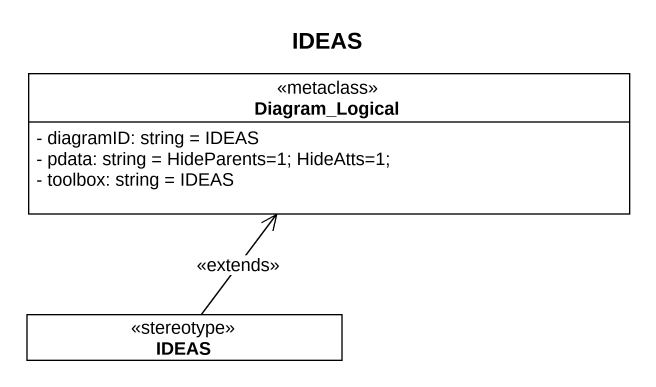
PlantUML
@startuml
title IDEAS
hide circle
hide empty members
skinparam classAttributeIconSize 0
class Diagram_Logical <<metaclass>> {
  - diagramID: string = IDEAS
  - pdata: string = HideParents=1; HideAtts=1;
  - toolbox: string = IDEAS
}
class IDEAS <<stereotype>>
IDEAS -up-> Diagram_Logical : <<extends>>
@enduml
